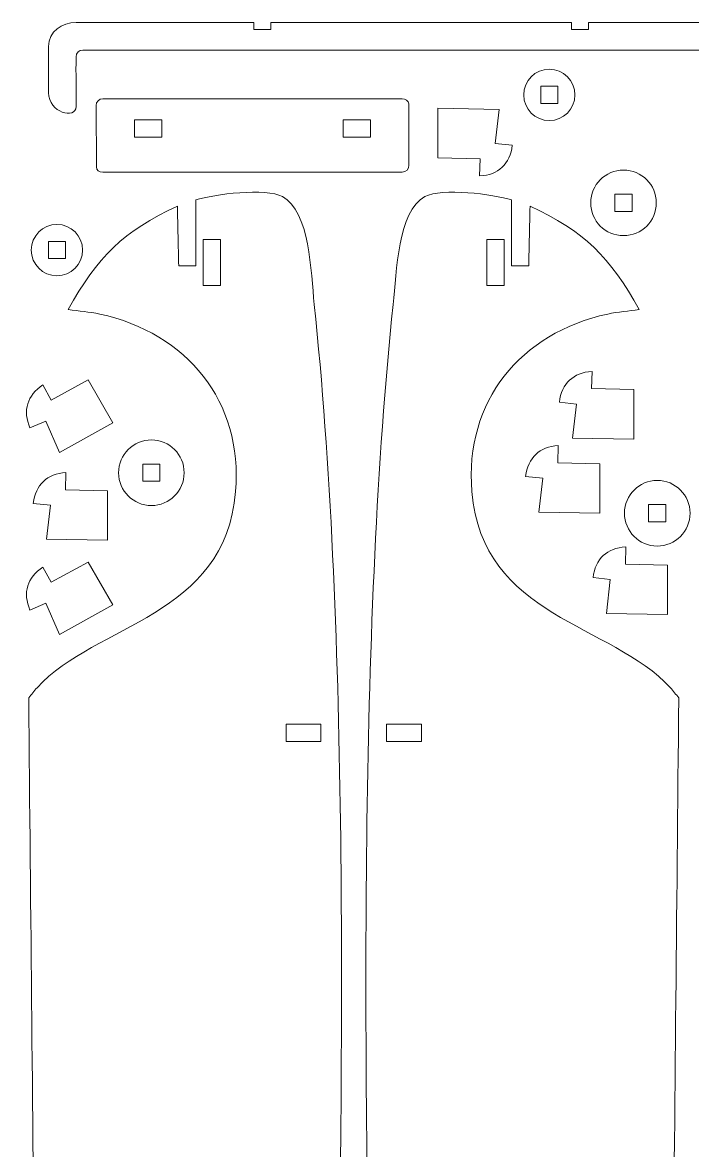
# Model space of a CAD drawing. Header units: centimetres. Extents: x -88 to 26, y -44 to -14.
# Drawn here: x -56.58 to -46.65, y -31.71 to -14.99 of the extents above; entities that cross this region are included whole.
import ezdxf

# ---------------------------------------------------------------- set-up
doc = ezdxf.new("R2010")
doc.units = ezdxf.units.CM
doc.header["$MEASUREMENT"] = 0
doc.layers.add('Camada 1', color=7, linetype='Continuous')

msp = doc.modelspace()

# ---------------------------------------------------------------- linework, layer by layer
at = {"layer": 'Camada 1', "lineweight": 9}
for points, knots in [([(-48.1929, -15.09562), (-48.1929, -15.09562), (-48.44783, -15.09562), (-48.44783, -15.09562), (-48.44783, -15.09562), (-48.44783, -15.09562), (-48.44783, -14.99364), (-48.44783, -14.99364), (-48.44783, -14.99364), (-48.44783, -14.99364), (-52.90162, -14.99364), (-52.90162, -14.99364), (-52.90162, -14.99364), (-52.90162, -14.99364), (-52.90162, -15.09562), (-52.90162, -15.09562), (-52.90162, -15.09562), (-52.90162, -15.09562), (-53.15655, -15.09562), (-53.15655, -15.09562), (-53.15655, -15.09562), (-53.15655, -15.09562), (-53.15655, -14.99364), (-53.15655, -14.99364), (-53.15655, -14.99364), (-54.03463, -14.99364), (-54.91271, -14.99383), (-55.79078, -14.99364), (-55.79078, -14.99364), (-55.99673, -14.99361), (-56.19899, -15.12678), (-56.19892, -15.347), (-56.19892, -15.347), (-56.19892, -15.347), (-56.19868, -16.03376), (-56.19868, -16.03376), (-56.19868, -16.03376), (-56.19857, -16.32912), (-55.79355, -16.43591), (-55.79078, -16.23771), (-55.79078, -16.23771), (-55.78734, -15.993), (-55.79553, -15.74819), (-55.79078, -15.50351), (-55.79078, -15.50351), (-55.78961, -15.44307), (-55.74927, -15.40154), (-55.68881, -15.40154), (-55.68881, -15.40154), (-55.68881, -15.40154), (-45.66064, -15.40154), (-45.66064, -15.40154), (-45.66064, -15.40154), (-45.6002, -15.40154), (-45.55867, -15.44307), (-45.55867, -15.50351), (-45.55867, -15.50351), (-45.55867, -15.50351), (-45.55867, -16.23771), (-45.55867, -16.23771), (-45.55867, -16.23771), (-45.55867, -16.37038), (-45.39285, -16.35015), (-45.30374, -16.29869), (-45.30374, -16.29869), (-45.19582, -16.23637), (-45.15083, -16.14752), (-45.15079, -16.03376), (-45.15079, -16.03376), (-45.15079, -16.03376), (-45.15054, -15.347), (-45.15054, -15.347), (-45.15054, -15.347), (-45.15046, -15.12311), (-45.34516, -14.99364), (-45.55867, -14.99364), (-45.55867, -14.99364), (-45.55867, -14.99364), (-48.1929, -14.99364), (-48.1929, -14.99364), (-48.1929, -14.99364), (-48.1929, -14.99364), (-48.1929, -15.09562), (-48.1929, -15.09562)], [0, 0, 0, 0, 0.04545455, 0.04545455, 0.04545455, 0.04545455, 0.09090909, 0.09090909, 0.09090909, 0.09090909, 0.13636364, 0.13636364, 0.13636364, 0.13636364, 0.18181818, 0.18181818, 0.18181818, 0.18181818, 0.22727273, 0.22727273, 0.22727273, 0.22727273, 0.27272727, 0.27272727, 0.27272727, 0.27272727, 0.31818182, 0.31818182, 0.31818182, 0.31818182, 0.36363636, 0.36363636, 0.36363636, 0.36363636, 0.40909091, 0.40909091, 0.40909091, 0.40909091, 0.45454545, 0.45454545, 0.45454545, 0.45454545, 0.5, 0.5, 0.5, 0.5, 0.54545455, 0.54545455, 0.54545455, 0.54545455, 0.59090909, 0.59090909, 0.59090909, 0.59090909, 0.63636364, 0.63636364, 0.63636364, 0.63636364, 0.68181818, 0.68181818, 0.68181818, 0.68181818, 0.72727273, 0.72727273, 0.72727273, 0.72727273, 0.77272727, 0.77272727, 0.77272727, 0.77272727, 0.81818182, 0.81818182, 0.81818182, 0.81818182, 0.86363636, 0.86363636, 0.86363636, 0.86363636, 0.90909091, 0.90909091, 0.90909091, 0.90909091, 1, 1, 1, 1]), ([(-48.77473, -15.68619), (-48.56487, -15.68619), (-48.39473, -15.85633), (-48.39473, -16.06619), (-48.39473, -16.06619), (-48.39473, -16.27605), (-48.56487, -16.44619), (-48.77473, -16.44619), (-48.77473, -16.44619), (-48.98459, -16.44619), (-49.15473, -16.27605), (-49.15473, -16.06619), (-49.15473, -16.06619), (-49.15473, -15.85633), (-48.98459, -15.68619), (-48.77473, -15.68619)], [0, 0, 0, 0, 0.2, 0.2, 0.2, 0.2, 0.4, 0.4, 0.4, 0.4, 0.6, 0.6, 0.6, 0.6, 1, 1, 1, 1]), ([(-48.64676, -16.19306), (-48.64676, -16.19306), (-48.90169, -16.19306), (-48.90169, -16.19306), (-48.90169, -16.19306), (-48.90169, -16.19306), (-48.90169, -15.93813), (-48.90169, -15.93813), (-48.90169, -15.93813), (-48.90169, -15.93813), (-48.64676, -15.93813), (-48.64676, -15.93813), (-48.64676, -15.93813), (-48.64676, -15.93813), (-48.64676, -16.19306), (-48.64676, -16.19306)], [0, 0, 0, 0, 0.2, 0.2, 0.2, 0.2, 0.4, 0.4, 0.4, 0.4, 0.6, 0.6, 0.6, 0.6, 1, 1, 1, 1]), ([(-55.392, -17.20928), (-55.392, -17.20928), (-50.95745, -17.20928), (-50.95745, -17.20928), (-50.95745, -17.20928), (-50.89785, -17.20928), (-50.85528, -17.16699), (-50.85551, -17.10736), (-50.85551, -17.10736), (-50.85551, -17.10736), (-50.85895, -16.19863), (-50.85895, -16.19863), (-50.85895, -16.19863), (-50.85913, -16.15231), (-50.91006, -16.12309), (-50.95747, -16.12309), (-50.95747, -16.12309), (-50.95747, -16.12309), (-55.39201, -16.12309), (-55.39201, -16.12309), (-55.39201, -16.12309), (-55.45161, -16.12309), (-55.49418, -16.16539), (-55.49396, -16.22501), (-55.49396, -16.22501), (-55.49396, -16.22501), (-55.49051, -17.13374), (-55.49051, -17.13374), (-55.49051, -17.13374), (-55.49032, -17.18656), (-55.45214, -17.20928), (-55.392, -17.20928)], [0, 0, 0, 0, 0.11111111, 0.11111111, 0.11111111, 0.11111111, 0.22222222, 0.22222222, 0.22222222, 0.22222222, 0.33333333, 0.33333333, 0.33333333, 0.33333333, 0.44444444, 0.44444444, 0.44444444, 0.44444444, 0.55555556, 0.55555556, 0.55555556, 0.55555556, 0.66666667, 0.66666667, 0.66666667, 0.66666667, 0.77777778, 0.77777778, 0.77777778, 0.77777778, 1, 1, 1, 1]), ([(-50.42592, -16.2646), (-50.42592, -16.2646), (-49.52048, -16.28008), (-49.52048, -16.28008), (-49.52048, -16.28008), (-49.52048, -16.28008), (-49.57713, -16.78409), (-49.57713, -16.78409), (-49.57713, -16.78409), (-49.57713, -16.78409), (-49.32353, -16.81241), (-49.32353, -16.81241), (-49.32353, -16.81241), (-49.35693, -17.08912), (-49.52977, -17.25143), (-49.80771, -17.26779), (-49.80771, -17.26779), (-49.80771, -17.26779), (-49.80215, -17.01292), (-49.80215, -17.01292), (-49.80215, -17.01292), (-49.80215, -17.01292), (-50.42575, -16.99783), (-50.42575, -16.99783), (-50.42575, -16.99783), (-50.42575, -16.99783), (-50.42592, -16.2646), (-50.42592, -16.2646)], [0, 0, 0, 0, 0.125, 0.125, 0.125, 0.125, 0.25, 0.25, 0.25, 0.25, 0.375, 0.375, 0.375, 0.375, 0.5, 0.5, 0.5, 0.5, 0.625, 0.625, 0.625, 0.625, 0.75, 0.75, 0.75, 0.75, 1, 1, 1, 1]), ([(-54.51782, -16.43529), (-54.51782, -16.43529), (-54.51782, -16.69022), (-54.51782, -16.69022), (-54.51782, -16.69022), (-54.51782, -16.69022), (-54.9257, -16.69022), (-54.9257, -16.69022), (-54.9257, -16.69022), (-54.9257, -16.69022), (-54.9257, -16.43529), (-54.9257, -16.43529), (-54.9257, -16.43529), (-54.9257, -16.43529), (-54.51782, -16.43529), (-54.51782, -16.43529)], [0, 0, 0, 0, 0.2, 0.2, 0.2, 0.2, 0.4, 0.4, 0.4, 0.4, 0.6, 0.6, 0.6, 0.6, 1, 1, 1, 1]), ([(-51.42377, -16.43529), (-51.42377, -16.43529), (-51.83166, -16.43529), (-51.83166, -16.43529), (-51.83166, -16.43529), (-51.83166, -16.43529), (-51.83166, -16.69022), (-51.83166, -16.69022), (-51.83166, -16.69022), (-51.83166, -16.69022), (-51.42377, -16.69022), (-51.42377, -16.69022), (-51.42377, -16.69022), (-51.42377, -16.69022), (-51.42377, -16.43529), (-51.42377, -16.43529)], [0, 0, 0, 0, 0.2, 0.2, 0.2, 0.2, 0.4, 0.4, 0.4, 0.4, 0.6, 0.6, 0.6, 0.6, 1, 1, 1, 1]), ([(-47.67473, -17.18007), (-47.40625, -17.18007), (-47.18861, -17.39771), (-47.18861, -17.66619), (-47.18861, -17.66619), (-47.18861, -17.93467), (-47.40625, -18.15231), (-47.67473, -18.15231), (-47.67473, -18.15231), (-47.94321, -18.15231), (-48.16085, -17.93467), (-48.16085, -17.66619), (-48.16085, -17.66619), (-48.16085, -17.39771), (-47.94321, -17.18007), (-47.67473, -17.18007)], [0, 0, 0, 0, 0.2, 0.2, 0.2, 0.2, 0.4, 0.4, 0.4, 0.4, 0.6, 0.6, 0.6, 0.6, 1, 1, 1, 1]), ([(-52.28961, -43.14802), (-52.44926, -43.24009), (-52.60892, -43.33216), (-52.76857, -43.42423), (-52.76857, -43.42423), (-53.70093, -43.30443), (-54.6333, -43.18464), (-55.56566, -43.06484), (-55.56566, -43.06484), (-55.69352, -42.40947), (-55.78945, -41.74389), (-55.78478, -41.07463), (-55.78478, -41.07463), (-55.78438, -41.01699), (-55.78552, -40.82967), (-55.76686, -40.78038), (-55.76686, -40.78038), (-55.57419, -40.27151), (-53.74486, -40.28052), (-53.84541, -37.87695), (-53.84541, -37.87695), (-53.8795, -37.06202), (-54.07479, -36.53889), (-54.68527, -36.06736), (-54.68527, -36.06736), (-55.54841, -35.40068), (-56.3905, -35.3793), (-56.3993, -34.56838), (-56.3993, -34.56838), (-56.43403, -31.38025), (-56.46225, -28.19204), (-56.49373, -25.00387), (-56.49373, -25.00387), (-56.45229, -24.95337), (-56.41363, -24.90045), (-56.3694, -24.85238), (-56.3694, -24.85238), (-55.49282, -23.8997), (-53.5795, -23.80971), (-53.42622, -21.94593), (-53.42622, -21.94593), (-53.31602, -20.60597), (-54.14643, -19.59394), (-55.44087, -19.31456), (-55.44087, -19.31456), (-55.59431, -19.28144), (-55.75156, -19.26945), (-55.90691, -19.2469), (-55.90691, -19.2469), (-55.48096, -18.4801), (-55.08678, -18.07586), (-54.28845, -17.71758), (-54.28845, -17.71758), (-54.28224, -18.01224), (-54.27603, -18.30689), (-54.26982, -18.60155), (-54.26982, -18.60155), (-54.18484, -18.60155), (-54.09987, -18.60155), (-54.01489, -18.60155), (-54.01489, -18.60155), (-54.01489, -18.27462), (-54.01489, -17.94768), (-54.01489, -17.62075), (-54.01489, -17.62075), (-53.74788, -17.53896), (-52.97638, -17.44024), (-52.73147, -17.57351), (-52.73147, -17.57351), (-52.32323, -17.79565), (-52.31123, -18.6826), (-52.25996, -19.17078), (-52.25996, -19.17078), (-51.76859, -23.84975), (-51.83259, -29.81381), (-51.90581, -34.56663), (-51.90581, -34.56663), (-51.92177, -35.60245), (-52.03777, -41.76066), (-52.15684, -42.56061), (-52.15684, -42.56061), (-52.18943, -42.77954), (-52.21762, -42.942), (-52.28961, -43.14802)], [0, 0, 0, 0, 0.04545455, 0.04545455, 0.04545455, 0.04545455, 0.09090909, 0.09090909, 0.09090909, 0.09090909, 0.13636364, 0.13636364, 0.13636364, 0.13636364, 0.18181818, 0.18181818, 0.18181818, 0.18181818, 0.22727273, 0.22727273, 0.22727273, 0.22727273, 0.27272727, 0.27272727, 0.27272727, 0.27272727, 0.31818182, 0.31818182, 0.31818182, 0.31818182, 0.36363636, 0.36363636, 0.36363636, 0.36363636, 0.40909091, 0.40909091, 0.40909091, 0.40909091, 0.45454545, 0.45454545, 0.45454545, 0.45454545, 0.5, 0.5, 0.5, 0.5, 0.54545455, 0.54545455, 0.54545455, 0.54545455, 0.59090909, 0.59090909, 0.59090909, 0.59090909, 0.63636364, 0.63636364, 0.63636364, 0.63636364, 0.68181818, 0.68181818, 0.68181818, 0.68181818, 0.72727273, 0.72727273, 0.72727273, 0.72727273, 0.77272727, 0.77272727, 0.77272727, 0.77272727, 0.81818182, 0.81818182, 0.81818182, 0.81818182, 0.86363636, 0.86363636, 0.86363636, 0.86363636, 0.90909091, 0.90909091, 0.90909091, 0.90909091, 1, 1, 1, 1]), ([(-51.05985, -43.14802), (-50.9002, -43.24009), (-50.74054, -43.33216), (-50.58089, -43.42423), (-50.58089, -43.42423), (-49.64853, -43.30443), (-48.71616, -43.18464), (-47.7838, -43.06484), (-47.7838, -43.06484), (-47.65594, -42.40947), (-47.56001, -41.74389), (-47.56468, -41.07463), (-47.56468, -41.07463), (-47.56508, -41.01699), (-47.56394, -40.82967), (-47.5826, -40.78038), (-47.5826, -40.78038), (-47.77527, -40.27151), (-49.6046, -40.28052), (-49.50405, -37.87695), (-49.50405, -37.87695), (-49.46996, -37.06202), (-49.27467, -36.53889), (-48.66419, -36.06736), (-48.66419, -36.06736), (-47.80105, -35.40068), (-46.95896, -35.3793), (-46.95016, -34.56838), (-46.95016, -34.56838), (-46.91543, -31.38025), (-46.88721, -28.19204), (-46.85573, -25.00387), (-46.85573, -25.00387), (-46.89717, -24.95337), (-46.93583, -24.90045), (-46.98006, -24.85238), (-46.98006, -24.85238), (-47.85664, -23.8997), (-49.76996, -23.80971), (-49.92324, -21.94593), (-49.92324, -21.94593), (-50.03344, -20.60597), (-49.20303, -19.59394), (-47.90859, -19.31456), (-47.90859, -19.31456), (-47.75515, -19.28144), (-47.5979, -19.26945), (-47.44255, -19.2469), (-47.44255, -19.2469), (-47.8685, -18.4801), (-48.26268, -18.07586), (-49.06101, -17.71758), (-49.06101, -17.71758), (-49.06722, -18.01224), (-49.07343, -18.30689), (-49.07964, -18.60155), (-49.07964, -18.60155), (-49.16462, -18.60155), (-49.24959, -18.60155), (-49.33457, -18.60155), (-49.33457, -18.60155), (-49.33457, -18.27462), (-49.33457, -17.94768), (-49.33457, -17.62075), (-49.33457, -17.62075), (-49.60158, -17.53896), (-50.37308, -17.44024), (-50.61799, -17.57351), (-50.61799, -17.57351), (-51.02623, -17.79565), (-51.03823, -18.6826), (-51.0895, -19.17078), (-51.0895, -19.17078), (-51.58087, -23.84975), (-51.51687, -29.81381), (-51.44365, -34.56663), (-51.44365, -34.56663), (-51.42769, -35.60245), (-51.31169, -41.76066), (-51.19262, -42.56061), (-51.19262, -42.56061), (-51.16003, -42.77954), (-51.13184, -42.942), (-51.05985, -43.14802)], [0, 0, 0, 0, 0.04545455, 0.04545455, 0.04545455, 0.04545455, 0.09090909, 0.09090909, 0.09090909, 0.09090909, 0.13636364, 0.13636364, 0.13636364, 0.13636364, 0.18181818, 0.18181818, 0.18181818, 0.18181818, 0.22727273, 0.22727273, 0.22727273, 0.22727273, 0.27272727, 0.27272727, 0.27272727, 0.27272727, 0.31818182, 0.31818182, 0.31818182, 0.31818182, 0.36363636, 0.36363636, 0.36363636, 0.36363636, 0.40909091, 0.40909091, 0.40909091, 0.40909091, 0.45454545, 0.45454545, 0.45454545, 0.45454545, 0.5, 0.5, 0.5, 0.5, 0.54545455, 0.54545455, 0.54545455, 0.54545455, 0.59090909, 0.59090909, 0.59090909, 0.59090909, 0.63636364, 0.63636364, 0.63636364, 0.63636364, 0.68181818, 0.68181818, 0.68181818, 0.68181818, 0.72727273, 0.72727273, 0.72727273, 0.72727273, 0.77272727, 0.77272727, 0.77272727, 0.77272727, 0.81818182, 0.81818182, 0.81818182, 0.81818182, 0.86363636, 0.86363636, 0.86363636, 0.86363636, 0.90909091, 0.90909091, 0.90909091, 0.90909091, 1, 1, 1, 1]), ([(-47.54726, -17.79365), (-47.54726, -17.79365), (-47.8022, -17.79365), (-47.8022, -17.79365), (-47.8022, -17.79365), (-47.8022, -17.79365), (-47.8022, -17.53872), (-47.8022, -17.53872), (-47.8022, -17.53872), (-47.8022, -17.53872), (-47.54726, -17.53872), (-47.54726, -17.53872), (-47.54726, -17.53872), (-47.54726, -17.53872), (-47.54726, -17.79365), (-47.54726, -17.79365)], [0, 0, 0, 0, 0.2, 0.2, 0.2, 0.2, 0.4, 0.4, 0.4, 0.4, 0.6, 0.6, 0.6, 0.6, 1, 1, 1, 1]), ([(-56.07473, -17.98619), (-55.86487, -17.98619), (-55.69473, -18.15633), (-55.69473, -18.36619), (-55.69473, -18.36619), (-55.69473, -18.57605), (-55.86487, -18.74619), (-56.07473, -18.74619), (-56.07473, -18.74619), (-56.28459, -18.74619), (-56.45473, -18.57605), (-56.45473, -18.36619), (-56.45473, -18.36619), (-56.45473, -18.15633), (-56.28459, -17.98619), (-56.07473, -17.98619)], [0, 0, 0, 0, 0.2, 0.2, 0.2, 0.2, 0.4, 0.4, 0.4, 0.4, 0.6, 0.6, 0.6, 0.6, 1, 1, 1, 1]), ([(-53.64981, -18.21029), (-53.64981, -18.43689), (-53.64981, -18.6635), (-53.64981, -18.8901), (-53.64981, -18.8901), (-53.73479, -18.8901), (-53.81976, -18.8901), (-53.90474, -18.8901), (-53.90474, -18.8901), (-53.90474, -18.6635), (-53.90474, -18.43689), (-53.90474, -18.21029), (-53.90474, -18.21029), (-53.81976, -18.21029), (-53.73479, -18.21029), (-53.64981, -18.21029)], [0, 0, 0, 0, 0.2, 0.2, 0.2, 0.2, 0.4, 0.4, 0.4, 0.4, 0.6, 0.6, 0.6, 0.6, 1, 1, 1, 1]), ([(-49.69965, -18.21029), (-49.69965, -18.43689), (-49.69965, -18.6635), (-49.69965, -18.8901), (-49.69965, -18.8901), (-49.61467, -18.8901), (-49.5297, -18.8901), (-49.44472, -18.8901), (-49.44472, -18.8901), (-49.44472, -18.6635), (-49.44472, -18.43689), (-49.44472, -18.21029), (-49.44472, -18.21029), (-49.5297, -18.21029), (-49.61467, -18.21029), (-49.69965, -18.21029)], [0, 0, 0, 0, 0.2, 0.2, 0.2, 0.2, 0.4, 0.4, 0.4, 0.4, 0.6, 0.6, 0.6, 0.6, 1, 1, 1, 1]), ([(-55.94676, -18.49306), (-55.94676, -18.49306), (-56.20169, -18.49306), (-56.20169, -18.49306), (-56.20169, -18.49306), (-56.20169, -18.49306), (-56.20169, -18.23813), (-56.20169, -18.23813), (-56.20169, -18.23813), (-56.20169, -18.23813), (-55.94676, -18.23813), (-55.94676, -18.23813), (-55.94676, -18.23813), (-55.94676, -18.23813), (-55.94676, -18.49306), (-55.94676, -18.49306)], [0, 0, 0, 0, 0.2, 0.2, 0.2, 0.2, 0.4, 0.4, 0.4, 0.4, 0.6, 0.6, 0.6, 0.6, 1, 1, 1, 1]), ([(-47.52354, -21.16778), (-47.52354, -21.16778), (-48.42898, -21.1523), (-48.42898, -21.1523), (-48.42898, -21.1523), (-48.42898, -21.1523), (-48.37233, -20.64829), (-48.37233, -20.64829), (-48.37233, -20.64829), (-48.37233, -20.64829), (-48.62593, -20.61997), (-48.62593, -20.61997), (-48.62593, -20.61997), (-48.59253, -20.34326), (-48.41969, -20.18095), (-48.14175, -20.16459), (-48.14175, -20.16459), (-48.14175, -20.16459), (-48.14731, -20.41946), (-48.14731, -20.41946), (-48.14731, -20.41946), (-48.14731, -20.41946), (-47.52371, -20.43455), (-47.52371, -20.43455), (-47.52371, -20.43455), (-47.52371, -20.43455), (-47.52354, -21.16778), (-47.52354, -21.16778)], [0, 0, 0, 0, 0.125, 0.125, 0.125, 0.125, 0.25, 0.25, 0.25, 0.25, 0.375, 0.375, 0.375, 0.375, 0.5, 0.5, 0.5, 0.5, 0.625, 0.625, 0.625, 0.625, 0.75, 0.75, 0.75, 0.75, 1, 1, 1, 1]), ([(-55.24659, -20.92498), (-55.24659, -20.92498), (-56.03846, -21.3643), (-56.03846, -21.3643), (-56.03846, -21.3643), (-56.03846, -21.3643), (-56.24141, -20.89949), (-56.24141, -20.89949), (-56.24141, -20.89949), (-56.24141, -20.89949), (-56.47519, -21.00176), (-56.47519, -21.00176), (-56.47519, -21.00176), (-56.58462, -20.74542), (-56.51609, -20.51844), (-56.28357, -20.3653), (-56.28357, -20.3653), (-56.28357, -20.3653), (-56.16095, -20.58881), (-56.16095, -20.58881), (-56.16095, -20.58881), (-56.16095, -20.58881), (-55.61335, -20.29007), (-55.61335, -20.29007), (-55.61335, -20.29007), (-55.61335, -20.29007), (-55.24659, -20.92498), (-55.24659, -20.92498)], [0, 0, 0, 0, 0.125, 0.125, 0.125, 0.125, 0.25, 0.25, 0.25, 0.25, 0.375, 0.375, 0.375, 0.375, 0.5, 0.5, 0.5, 0.5, 0.625, 0.625, 0.625, 0.625, 0.75, 0.75, 0.75, 0.75, 1, 1, 1, 1]), ([(-54.67473, -21.18007), (-54.40625, -21.18007), (-54.18861, -21.39771), (-54.18861, -21.66619), (-54.18861, -21.66619), (-54.18861, -21.93467), (-54.40625, -22.15231), (-54.67473, -22.15231), (-54.67473, -22.15231), (-54.94321, -22.15231), (-55.16085, -21.93467), (-55.16085, -21.66619), (-55.16085, -21.66619), (-55.16085, -21.39771), (-54.94321, -21.18007), (-54.67473, -21.18007)], [0, 0, 0, 0, 0.2, 0.2, 0.2, 0.2, 0.4, 0.4, 0.4, 0.4, 0.6, 0.6, 0.6, 0.6, 1, 1, 1, 1]), ([(-48.02354, -22.26778), (-48.02354, -22.26778), (-48.92898, -22.2523), (-48.92898, -22.2523), (-48.92898, -22.2523), (-48.92898, -22.2523), (-48.87233, -21.74829), (-48.87233, -21.74829), (-48.87233, -21.74829), (-48.87233, -21.74829), (-49.12593, -21.71997), (-49.12593, -21.71997), (-49.12593, -21.71997), (-49.09253, -21.44326), (-48.91969, -21.28095), (-48.64175, -21.26459), (-48.64175, -21.26459), (-48.64175, -21.26459), (-48.64731, -21.51946), (-48.64731, -21.51946), (-48.64731, -21.51946), (-48.64731, -21.51946), (-48.02371, -21.53455), (-48.02371, -21.53455), (-48.02371, -21.53455), (-48.02371, -21.53455), (-48.02354, -22.26778), (-48.02354, -22.26778)], [0, 0, 0, 0, 0.125, 0.125, 0.125, 0.125, 0.25, 0.25, 0.25, 0.25, 0.375, 0.375, 0.375, 0.375, 0.5, 0.5, 0.5, 0.5, 0.625, 0.625, 0.625, 0.625, 0.75, 0.75, 0.75, 0.75, 1, 1, 1, 1]), ([(-54.54726, -21.79365), (-54.54726, -21.79365), (-54.8022, -21.79365), (-54.8022, -21.79365), (-54.8022, -21.79365), (-54.8022, -21.79365), (-54.8022, -21.53872), (-54.8022, -21.53872), (-54.8022, -21.53872), (-54.8022, -21.53872), (-54.54726, -21.53872), (-54.54726, -21.53872), (-54.54726, -21.53872), (-54.54726, -21.53872), (-54.54726, -21.79365), (-54.54726, -21.79365)], [0, 0, 0, 0, 0.2, 0.2, 0.2, 0.2, 0.4, 0.4, 0.4, 0.4, 0.6, 0.6, 0.6, 0.6, 1, 1, 1, 1]), ([(-55.32354, -22.66778), (-55.32354, -22.66778), (-56.22898, -22.6523), (-56.22898, -22.6523), (-56.22898, -22.6523), (-56.22898, -22.6523), (-56.17233, -22.14829), (-56.17233, -22.14829), (-56.17233, -22.14829), (-56.17233, -22.14829), (-56.42593, -22.11997), (-56.42593, -22.11997), (-56.42593, -22.11997), (-56.39253, -21.84326), (-56.21969, -21.68095), (-55.94175, -21.66459), (-55.94175, -21.66459), (-55.94175, -21.66459), (-55.94731, -21.91946), (-55.94731, -21.91946), (-55.94731, -21.91946), (-55.94731, -21.91946), (-55.32371, -21.93455), (-55.32371, -21.93455), (-55.32371, -21.93455), (-55.32371, -21.93455), (-55.32354, -22.66778), (-55.32354, -22.66778)], [0, 0, 0, 0, 0.125, 0.125, 0.125, 0.125, 0.25, 0.25, 0.25, 0.25, 0.375, 0.375, 0.375, 0.375, 0.5, 0.5, 0.5, 0.5, 0.625, 0.625, 0.625, 0.625, 0.75, 0.75, 0.75, 0.75, 1, 1, 1, 1]), ([(-47.17473, -21.78007), (-46.90625, -21.78007), (-46.68861, -21.99771), (-46.68861, -22.26619), (-46.68861, -22.26619), (-46.68861, -22.53467), (-46.90625, -22.75231), (-47.17473, -22.75231), (-47.17473, -22.75231), (-47.44321, -22.75231), (-47.66085, -22.53467), (-47.66085, -22.26619), (-47.66085, -22.26619), (-47.66085, -21.99771), (-47.44321, -21.78007), (-47.17473, -21.78007)], [0, 0, 0, 0, 0.2, 0.2, 0.2, 0.2, 0.4, 0.4, 0.4, 0.4, 0.6, 0.6, 0.6, 0.6, 1, 1, 1, 1]), ([(-47.04726, -22.39365), (-47.04726, -22.39365), (-47.3022, -22.39365), (-47.3022, -22.39365), (-47.3022, -22.39365), (-47.3022, -22.39365), (-47.3022, -22.13872), (-47.3022, -22.13872), (-47.3022, -22.13872), (-47.3022, -22.13872), (-47.04726, -22.13872), (-47.04726, -22.13872), (-47.04726, -22.13872), (-47.04726, -22.13872), (-47.04726, -22.39365), (-47.04726, -22.39365)], [0, 0, 0, 0, 0.2, 0.2, 0.2, 0.2, 0.4, 0.4, 0.4, 0.4, 0.6, 0.6, 0.6, 0.6, 1, 1, 1, 1]), ([(-47.02354, -23.76778), (-47.02354, -23.76778), (-47.92898, -23.7523), (-47.92898, -23.7523), (-47.92898, -23.7523), (-47.92898, -23.7523), (-47.87233, -23.24829), (-47.87233, -23.24829), (-47.87233, -23.24829), (-47.87233, -23.24829), (-48.12593, -23.21997), (-48.12593, -23.21997), (-48.12593, -23.21997), (-48.09253, -22.94326), (-47.91969, -22.78095), (-47.64175, -22.76459), (-47.64175, -22.76459), (-47.64175, -22.76459), (-47.64731, -23.01946), (-47.64731, -23.01946), (-47.64731, -23.01946), (-47.64731, -23.01946), (-47.02371, -23.03455), (-47.02371, -23.03455), (-47.02371, -23.03455), (-47.02371, -23.03455), (-47.02354, -23.76778), (-47.02354, -23.76778)], [0, 0, 0, 0, 0.125, 0.125, 0.125, 0.125, 0.25, 0.25, 0.25, 0.25, 0.375, 0.375, 0.375, 0.375, 0.5, 0.5, 0.5, 0.5, 0.625, 0.625, 0.625, 0.625, 0.75, 0.75, 0.75, 0.75, 1, 1, 1, 1]), ([(-55.24659, -23.62498), (-55.24659, -23.62498), (-56.03846, -24.0643), (-56.03846, -24.0643), (-56.03846, -24.0643), (-56.03846, -24.0643), (-56.24141, -23.59949), (-56.24141, -23.59949), (-56.24141, -23.59949), (-56.24141, -23.59949), (-56.47519, -23.70176), (-56.47519, -23.70176), (-56.47519, -23.70176), (-56.58462, -23.44542), (-56.51609, -23.21844), (-56.28357, -23.0653), (-56.28357, -23.0653), (-56.28357, -23.0653), (-56.16095, -23.28881), (-56.16095, -23.28881), (-56.16095, -23.28881), (-56.16095, -23.28881), (-55.61335, -22.99007), (-55.61335, -22.99007), (-55.61335, -22.99007), (-55.61335, -22.99007), (-55.24659, -23.62498), (-55.24659, -23.62498)], [0, 0, 0, 0, 0.125, 0.125, 0.125, 0.125, 0.25, 0.25, 0.25, 0.25, 0.375, 0.375, 0.375, 0.375, 0.5, 0.5, 0.5, 0.5, 0.625, 0.625, 0.625, 0.625, 0.75, 0.75, 0.75, 0.75, 1, 1, 1, 1]), ([(-52.16013, -25.3935), (-52.33256, -25.3935), (-52.505, -25.3935), (-52.67743, -25.3935), (-52.67743, -25.3935), (-52.67743, -25.47848), (-52.67743, -25.56345), (-52.67743, -25.64843), (-52.67743, -25.64843), (-52.505, -25.64843), (-52.33256, -25.64843), (-52.16013, -25.64843), (-52.16013, -25.64843), (-52.16013, -25.56345), (-52.16013, -25.47848), (-52.16013, -25.3935)], [0, 0, 0, 0, 0.2, 0.2, 0.2, 0.2, 0.4, 0.4, 0.4, 0.4, 0.6, 0.6, 0.6, 0.6, 1, 1, 1, 1]), ([(-51.18933, -25.3935), (-51.0169, -25.3935), (-50.84446, -25.3935), (-50.67203, -25.3935), (-50.67203, -25.3935), (-50.67203, -25.47848), (-50.67203, -25.56345), (-50.67203, -25.64843), (-50.67203, -25.64843), (-50.84446, -25.64843), (-51.0169, -25.64843), (-51.18933, -25.64843), (-51.18933, -25.64843), (-51.18933, -25.56345), (-51.18933, -25.47848), (-51.18933, -25.3935)], [0, 0, 0, 0, 0.2, 0.2, 0.2, 0.2, 0.4, 0.4, 0.4, 0.4, 0.6, 0.6, 0.6, 0.6, 1, 1, 1, 1])]:
    msp.add_open_spline(points, degree=3, knots=knots, dxfattribs=at)

doc.saveas('drawing.dxf')
